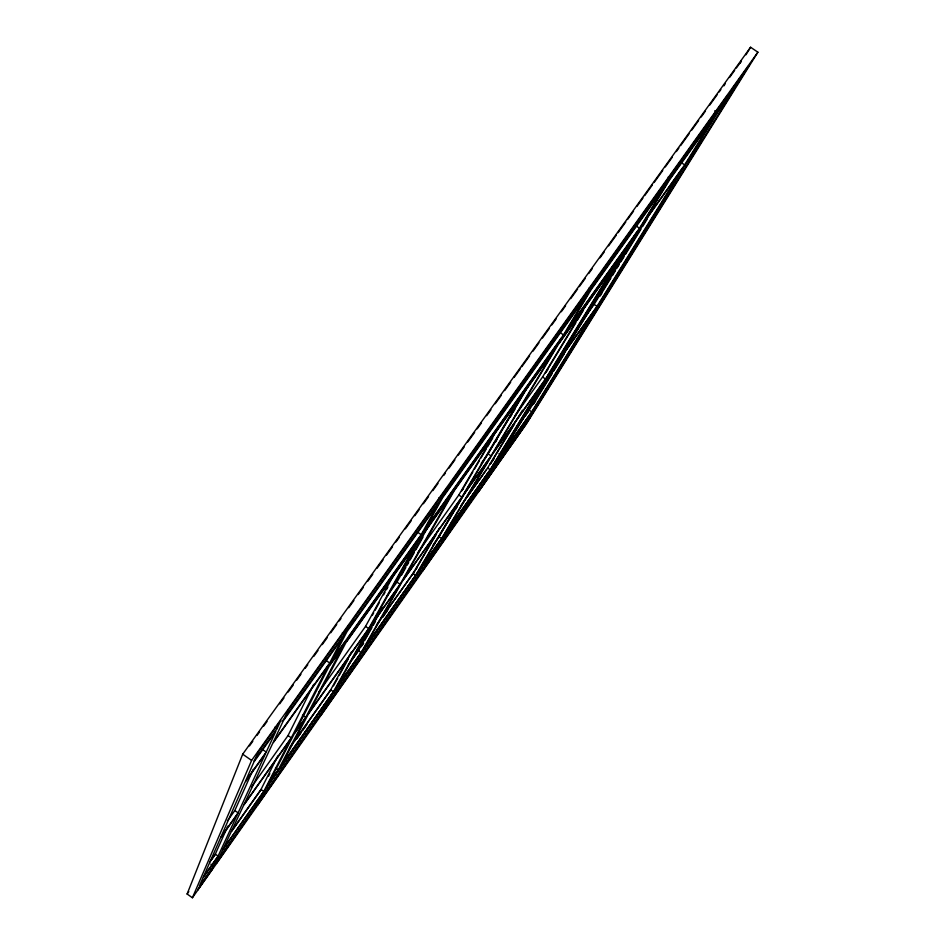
<?xml version="1.0" encoding="UTF-8"?>
<svg xmlns="http://www.w3.org/2000/svg" width="945" height="945" viewBox="0 0 945 945"><rect width="100%" height="100%" fill="white"/><g stroke="black" fill="none" stroke-linecap="round" stroke-linejoin="round"><path stroke-width="1.42" d="M187.11 894.017L242.7 754.193L750.578 47.25L757.89 52.188L526.566 423.679L192.414 897.75L187.11 894.017L188.811 891.607M192.414 897.75L251.594 760.418L757.89 52.188M254.985 759.579L258.268 752.09L280.819 720.539L277.074 728.642L253.91 760.914M209.542 862.277L215.306 854.126L227.863 826.06M227.379 821.016L234.809 810.55L253.26 769.313M211.597 870.18L213.027 867.085L197.611 890.013L211.597 870.18L209.837 868.939M213.523 866.022L217.787 856.796L203.021 877.716L199.289 886.197L213.523 866.022L210.829 864.12M218.106 856.087L237.738 813.669L220.468 838.038L203.305 877.078L218.106 856.087L215.306 854.126M238.105 812.865L265.58 753.472L244.885 782.519L220.799 837.294L238.105 812.865L234.809 810.55M266.242 752.055L275.834 731.324L253.886 762.06L245.464 781.208L266.242 752.055L262.226 749.255M284.528 718.212L288.414 709.908L349.485 624.468L344.405 634.343L282.106 721.437M231.348 831.435L261.009 789.465L277.83 755.917M251.665 786.795L288.036 735.553L313.716 684.345M268.51 776.258L269.821 773.636M257.442 803.734L263.336 792.264L222.784 849.709L218.342 859.182L257.442 803.734L255.67 802.494M263.773 791.39L290.776 738.813L243.574 805.435L223.126 848.988L263.773 791.39L261.009 789.465M291.284 737.821L328.801 664.737L272.562 743.668L243.964 804.597L291.284 737.821L288.036 735.553M329.699 663L342.728 637.627L283.228 720.952L273.247 742.215L329.699 663L325.777 660.271M278.302 769.785L305.164 718.507L294.143 734.064L268.663 783.44L278.302 769.785L275.515 767.836M305.719 717.456L341.866 648.435L329.002 666.508L294.663 733.048L305.719 717.456L302.483 715.2M289.394 748.216L330.703 689.803L351.599 651.755M322.032 687.665L365.538 626.393L394.998 572.753M333.502 685.846L337.731 678.167M339.137 675.604L348.292 658.984M372.271 615.455L373.688 612.892M375.106 610.316L379.358 602.591M383.611 594.866L385.028 592.291M386.446 589.715L387.863 587.14M321.95 712.258L330.124 697.634L266.23 788.154L260.241 799.765L321.95 712.258L320.225 711.053M309.05 712.743L368.692 628.579L414.843 545.95L345.752 642.966L281.22 765.651L333.431 691.705L367.983 629.842L308.495 713.794M421.151 534.657L438.799 503.071L346.945 631.709L333.715 657.366L421.151 534.657L417.359 532.035M445.012 493.467L451.934 481.111L599.945 274.015L590.649 289.548L588.747 288.249M348.41 664.76L358.356 650.703L382.63 607.576M387.001 596.153L396.971 582.108L429.349 524.593M361.096 646.817L363.258 642.99M364.699 640.438L371.905 627.657M373.346 625.094L375.508 621.267M401.507 575.186L405.807 567.567M407.236 565.039L408.677 562.499M410.106 559.96L414.394 552.352M415.835 549.813L422.994 537.126M361.061 652.582L399.31 585.628L371.161 625.354L336.231 687.736L361.061 652.582L358.356 650.703M400.089 584.27L451.001 495.18L418.517 540.788L371.869 624.09L400.089 584.27L396.971 582.108M376.405 625.153L413.012 573.402L439.508 528.042M417.95 552.541L458.809 494.991L498.098 427.742M436.389 534.208L415.635 569.693L417.3 567.331M472.831 471.921L461.774 490.821L463.463 488.435M474.307 469.393L479.469 460.569M480.934 458.053L486.096 449.229M487.573 446.713L492.735 437.889M415.658 575.233L460.947 498.641L402.416 581.246L363.79 648.695L415.658 575.233L413.012 573.402M461.857 497.094L521.675 395.931L454.569 490.16L403.196 579.876L461.857 497.094L458.809 494.991M433.117 544.958L438.952 536.713L469.771 484.667M481.253 463.381L488.022 453.836L528.987 384.65M561.389 329.935L559.901 332.451L563.492 334.908L424.884 529.413L442.709 497.578L587.554 294.71L563.492 334.908M455.679 509.201L457.167 506.697M495.416 442.177L496.916 439.649M510.406 416.899L511.906 414.371M513.395 411.843L514.895 409.315M425.333 565.665L436.897 546.34L332.876 693.724L324.619 708.478L425.333 565.665L423.667 564.519M441.575 538.532L490.065 457.545L463.889 494.471L418.281 571.524L441.575 538.532L438.952 536.713M491.046 455.915L554.857 349.331L525.042 391.195L464.822 492.912L491.046 455.915L488.022 453.836M594.133 284.669L603.477 269.065L680.518 161.276L670.076 178.321L668.233 177.069M460.794 505.823L487.596 467.917L522.502 410.177M514.623 416.367L542.572 376.996L588.782 300.569M514.482 424.081L490.077 464.42L494.117 458.691M545.336 373.11L575.788 322.788M577.312 320.272L583.396 310.208M723.929 85.853L725.394 83.444M490.171 469.689L544.426 380.823L492.947 453.482L444.15 534.894L490.171 469.689L487.596 467.917M545.525 379.028L616.447 262.816L558.129 344.724L493.928 451.828L545.525 379.028L542.572 376.996M739.97 63.327L741.459 60.893L736.356 68.005M482.068 485.21L495.369 463.499L439.437 542.749L427.79 562.18L482.068 485.21L480.438 484.088M500.744 454.734L556.203 364.191L547.179 376.925L492.64 466.192L500.744 454.734L499.031 453.553M639.481 228.253L666.603 183.991L591.015 289.855L566.811 330.23L639.481 228.253L636.009 225.879M745.959 54.786L750.578 47.25M673.324 173.762L683.814 156.657L728.193 94.559L717.113 112.443L593.2 285.827M517.364 426.833L529.176 410.118L569.882 343.838M580.667 323.332L594.121 304.373L653.94 206.99M552.223 373.476L533.098 404.566L535.555 401.093M553.746 370.995L564.448 353.584M600.075 295.655L610.883 278.078M612.431 275.574L615.514 270.542M617.061 268.037L619.377 264.269M620.924 261.753L624.007 256.733M625.555 254.229L640.993 229.115M642.541 226.599L647.171 219.075M509.816 447.139L514.635 439.366L478.359 491.754L524.534 426.254L545.927 391.856L534.516 408.027L520.104 431.263L531.208 415.516M531.681 411.843L595.822 308.283L558.932 360.34L498.795 458.419L531.681 411.843L529.176 410.118M597.016 306.357L682.644 168.104L640.722 226.93L560.054 358.509L597.016 306.357L594.121 304.373M684.629 164.891L713.428 118.397L669.84 179.455L642.612 223.87L684.629 164.891L681.215 162.575M513.572 441.799L529.495 418.281M547.049 390.072L613.01 284.02L600.217 302.081L535.602 406.279L547.049 390.072L545.383 388.927M361.947 645.612L363.648 643.214M294.757 740.88L330.077 690.937M352.379 659.397L359.171 649.794M382.075 617.404L415.162 570.603M467.019 497.259L486.604 469.57M296.683 738.99L300.923 733.001M302.624 730.603L306.853 724.614M382.571 617.51L387.663 610.305M210.877 860.635L214.987 854.823M231.832 830.998L260.572 790.339M525.574 415.446L528.101 411.866M318.63 692.472L320.331 690.063M546.151 371.952L547.805 369.625M600.134 295.903L601.741 293.647M590.637 289.418L348.658 628.39L353.82 618.396L447.918 486.722L441.067 498.995L439.059 497.602M249.468 745.924L252.811 741.27M257.005 735.434L259.521 731.938M263.702 726.103L267.057 721.437M279.708 703.824L283.961 697.906M288.213 691.988L293.316 684.877M296.718 680.14L300.971 674.21M305.223 668.292L307.775 664.737M313.728 656.444L317.992 650.526M322.245 644.596L327.348 637.497M330.75 632.76L336.704 624.468M339.255 620.912L340.956 618.538M348.74 607.706L353.891 600.536M358.179 594.559L363.329 587.4M367.617 581.423L372.767 574.253M377.055 568.276L383.068 559.912M386.493 555.14L392.506 546.765M395.931 541.993L399.369 537.209M405.37 528.846L411.382 520.482M414.82 515.71L419.107 509.733M423.395 503.756L428.546 496.586M432.834 490.609L437.984 483.438M443.725 475.453L445.438 473.067M448.875 468.283L454.876 459.92M458.313 455.136L464.326 446.772M467.751 441.988L474.614 432.432M477.19 428.853L481.489 422.876M486.64 415.705L490.928 409.728M495.215 403.751L501.228 395.388M504.654 390.616L510.666 382.252M514.092 377.468L520.104 369.105M521.817 366.719L529.543 355.958M532.98 351.186L538.981 342.811M542.418 338.038L549.281 328.482M551.856 324.891L556.144 318.914M561.295 311.744L565.582 305.778M570.733 298.608L577.608 289.04M579.32 286.654L585.321 278.291M588.759 273.507L592.196 268.734M600.04 257.808L604.327 251.831M608.615 245.854L616.353 235.092M618.065 232.706L625.791 221.945M627.515 219.547L633.528 211.184M636.954 206.4L642.966 198.037M644.691 195.639L652.416 184.877M654.129 182.491L662.717 170.537M665.292 166.946L672.167 157.378M676.336 151.578L678.9 147.999M680.613 145.613L689.177 133.694M691.74 130.126L698.591 120.582M701.155 117.015L705.442 111.049M709.719 105.096L717.42 94.37M719.133 91.984L720.846 89.598M729.54 77.502L734.643 70.379M714.715 110.813L717.113 112.443M365.538 626.393L368.692 628.579M342.326 632.902L344.405 634.343M330.703 689.803L333.431 691.705M274.936 727.154L277.074 728.642M242.7 754.193L251.594 760.418M217.822 860.281L216.334 863.458L256.757 805.069L217.822 860.281M259.544 801.112L257.536 805.01L321.005 713.959L259.544 801.112M268.203 784.338L266.691 787.268L277.818 770.718L268.203 784.338M332.805 659.126L329.876 664.807L342.787 646.663L345.882 640.781L332.805 659.126M280.724 766.608L279.106 769.679L332.794 692.839L280.724 766.608M349.827 635.241L346.697 641.194L416.013 543.847L419.934 536.831L349.827 635.241M323.662 710.191L320.887 715.141L423.986 567.921L323.662 710.191M335.593 688.881L333.502 692.602L440.677 540.02L335.593 688.881M423.667 531.598L419.698 538.674L556.463 346.638L561.826 337.672L423.667 531.598M426.431 564.437L422.521 570.969L480.521 487.738L426.431 564.437M443.24 536.394L440.323 541.272L489.167 471.342L443.24 536.394M565.145 333.018L559.747 342.031L618.231 259.899L624.172 250.165L565.145 333.018M491.636 467.846L488.352 473.221L499.716 456.411L491.636 467.846M619.566 258.446L548.277 375.13L557.326 362.372L629.736 244.164L619.566 258.446M627.326 245.747L621.349 255.528L637.615 231.301L627.326 245.747M497.791 460.061L484.419 481.867L516.301 436.673L530.594 413.591L497.791 460.061M687.629 161.111L601.422 300.132L614.238 282.047L702.1 140.793L687.629 161.111M718.602 111.156L689.626 157.886L704.143 137.521L733.627 90.106L718.602 111.156M733.45 87.2L722.311 105.167L737.407 84.034L748.747 65.807L733.45 87.2"/></g></svg>
